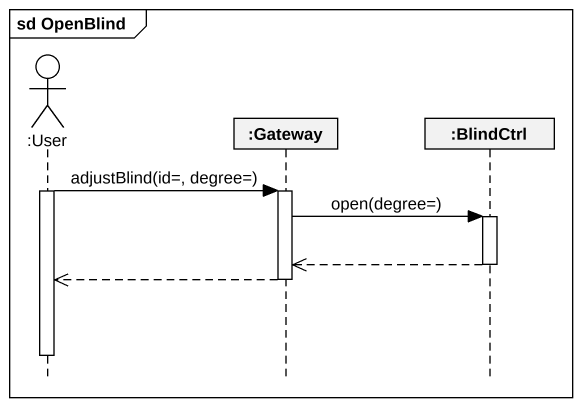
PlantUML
@startuml
mainframe sd OpenBlind
hide footbox
actor ":User" as User
participant ":Gateway" as Gateway
participant ":BlindCtrl" as BlindCtrl

activate User
User -> Gateway : adjustBlind(id=, degree=)
activate Gateway
Gateway -> BlindCtrl : open(degree=)
activate BlindCtrl
BlindCtrl -->> Gateway
deactivate BlindCtrl
Gateway -->> User
deactivate Gateway
deactivate User
@enduml
